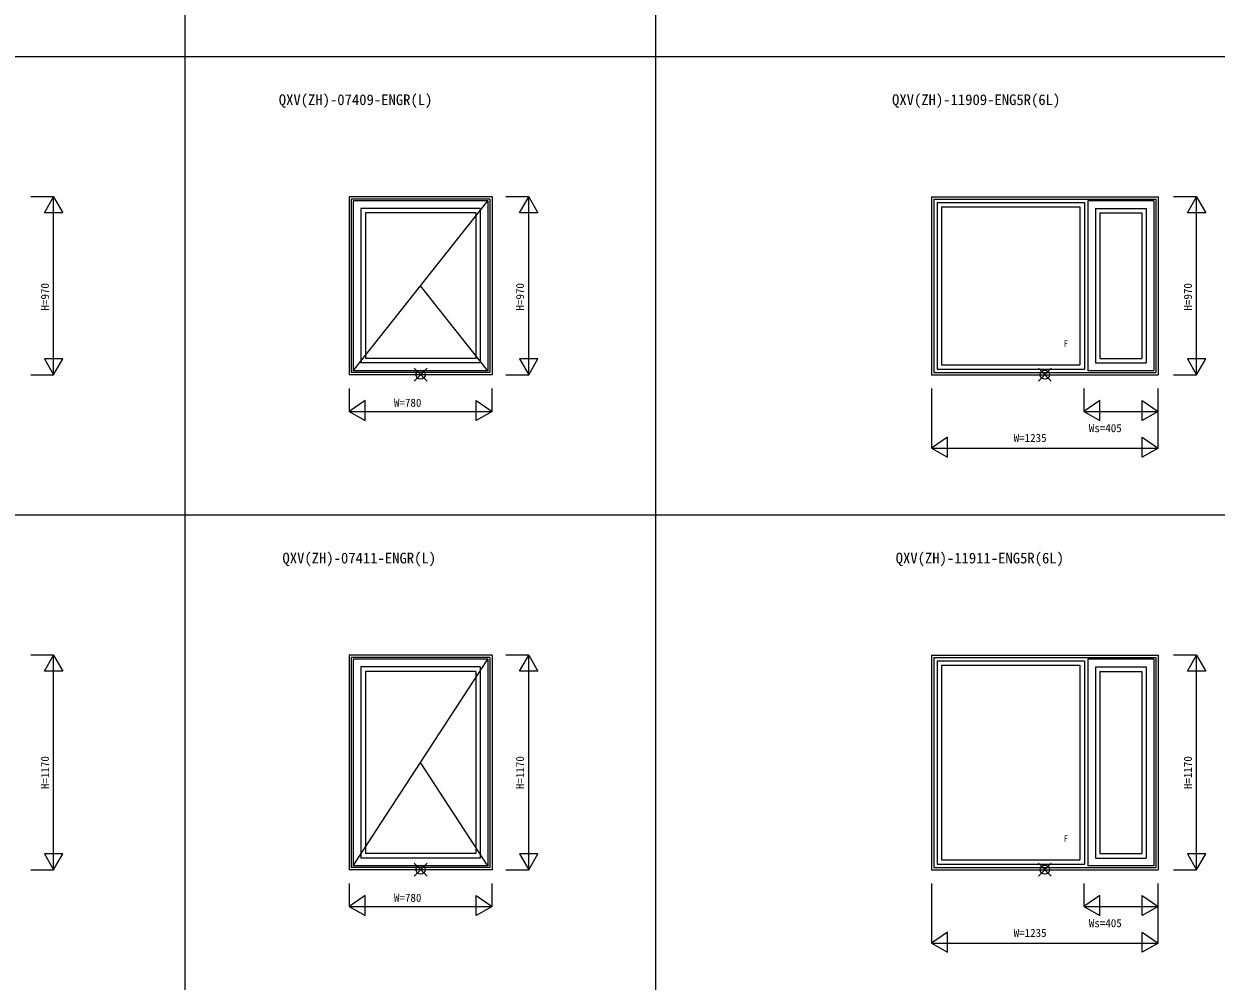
# Model space of a CAD drawing. Units: millimetres, scale not verified. Extents: x -13750 to 13750, y -10000 to 10000.
# Drawn here: x -6431 to 73, y -443 to 4779 of the extents above; entities that cross this region are included whole.
import ezdxf
from ezdxf.enums import TextEntityAlignment as Align

# ---------------------------------------------------------------- set-up
doc = ezdxf.new("R2010")
doc.units = ezdxf.units.MM
doc.header["$LTSCALE"] = 50
for name, color, linetype in [('0-0_0', 7, 'Continuous'), ('0-1_YKK_A1', 4, 'Continuous'), ('0-4_YKK_F1', 7, 'Continuous'), ('0-6_YKK_N1', 2, 'Continuous')]:
    doc.layers.add(name, color=color, linetype=linetype)
doc.layers.add('0-5_YKK_IN', color=1, linetype='Continuous', lineweight=18)
doc.styles.add('ＭＳ ゴシック', font='')
doc.styles.get('ＭＳ ゴシック').set_extended_font_data('MS Gothic')

msp = doc.modelspace()

# ---------------------------------------------------------------- linework, layer by layer
at = {"layer": '0-1_YKK_A1'}
for p, q in [((-4656.9, 3835), (-4656.9, 2865)), ((-3876.9, 3835), (-4656.9, 3835)), ((-4644.9, 3823), (-4644.9, 2877)), ((-3888.9, 3823), (-4644.9, 3823)), ((-4633.9, 2887), (-3899.9, 3813)), ((-4633.9, 3813), (-4633.9, 2887)), ((-3899.9, 3813), (-4633.9, 3813)), ((-3899.9, 3813), (-3899.9, 2887)), ((-3888.9, 3823), (-3888.9, 2877)), ((-3876.9, 3835), (-3876.9, 2865)), ((-1478.87, 3835), (-1478.87, 2865)), ((-1478.87, 3835), (-243.87, 3835)), ((-1466.87, 3823), (-1466.87, 2877.03)), ((-1466.87, 3823), (-255.87, 3823)), ((-1448.87, 3805), (-1448.87, 2895)), ((-1448.87, 3805), (-645.87, 3805)), ((-1424.87, 3781), (-1424.87, 2919)), ((-1424.87, 3781), (-669.87, 3781)), ((-669.87, 3781), (-669.87, 2919)), ((-645.87, 3805), (-645.87, 2895)), ((-626.87, 3813), (-626.87, 2887)), ((-266.87, 3813), (-626.87, 3813)), ((-266.87, 3813), (-266.87, 2887)), ((-255.87, 3823), (-255.87, 2877.03)), ((-243.87, 3835), (-243.87, 2865)), ((-4591.9, 3771), (-4591.9, 2929)), ((-3941.9, 3771), (-4591.9, 3771)), ((-4567.9, 3747), (-4567.9, 2953)), ((-3965.9, 3747), (-4567.9, 3747)), ((-3965.9, 3747), (-3965.9, 2953)), ((-3941.9, 3771), (-3941.9, 2929)), ((-584.87, 3771), (-584.87, 2929)), ((-584.87, 3771), (-308.87, 3771)), ((-560.87, 3747), (-560.87, 2953)), ((-560.87, 3747), (-332.87, 3747)), ((-332.87, 3747), (-332.87, 2953)), ((-308.87, 3771), (-308.87, 2929)), ((-3899.9, 2887), (-4266.9, 3350)), ((-3941.9, 2929), (-4591.9, 2929)), ((-3965.9, 2953), (-4567.9, 2953)), ((-584.87, 2929), (-308.87, 2929)), ((-560.87, 2953), (-332.87, 2953)), ((-3876.9, 2865), (-4656.9, 2865)), ((-3888.9, 2877), (-4644.9, 2877)), ((-3899.9, 2887), (-4633.9, 2887)), ((-1478.87, 2865), (-243.87, 2865)), ((-1466.87, 2877.03), (-255.87, 2877.03)), ((-1448.87, 2895), (-645.87, 2895)), ((-1424.87, 2919), (-669.87, 2919)), ((-266.87, 2887), (-626.87, 2887)), ((-4656.9, 1335), (-4656.9, 165)), ((-3876.9, 1335), (-4656.9, 1335)), ((-4644.9, 1323), (-4644.9, 177)), ((-3888.9, 1323), (-4644.9, 1323)), ((-4633.9, 187), (-3899.9, 1313)), ((-4633.9, 1313), (-4633.9, 187)), ((-3899.9, 1313), (-4633.9, 1313)), ((-3899.9, 1313), (-3899.9, 187)), ((-3888.9, 1323), (-3888.9, 177)), ((-3876.9, 1335), (-3876.9, 165)), ((-1478.87, 1335), (-1478.87, 165)), ((-1478.87, 1335), (-243.87, 1335)), ((-1466.87, 1323), (-1466.87, 177.03)), ((-1466.87, 1323), (-255.87, 1323)), ((-1448.87, 1305), (-1448.87, 195)), ((-1448.87, 1305), (-645.87, 1305)), ((-645.87, 1305), (-645.87, 195)), ((-626.87, 1313), (-626.87, 187)), ((-266.87, 1313), (-626.87, 1313)), ((-266.87, 1313), (-266.87, 187)), ((-255.87, 1323), (-255.87, 177.03)), ((-243.87, 1335), (-243.87, 165)), ((-4591.9, 1271), (-4591.9, 229)), ((-3941.9, 1271), (-4591.9, 1271)), ((-4567.9, 1247), (-4567.9, 253)), ((-3965.9, 1247), (-4567.9, 1247)), ((-3965.9, 1247), (-3965.9, 253)), ((-3941.9, 1271), (-3941.9, 229)), ((-1424.87, 1281), (-1424.87, 219)), ((-1424.87, 1281), (-669.87, 1281)), ((-669.87, 1281), (-669.87, 219)), ((-584.87, 1271), (-584.87, 229)), ((-584.87, 1271), (-308.87, 1271)), ((-560.87, 1247), (-560.87, 253)), ((-560.87, 1247), (-332.87, 1247)), ((-332.87, 1247), (-332.87, 253)), ((-308.87, 1271), (-308.87, 229)), ((-3899.9, 187), (-4266.9, 750)), ((-3941.9, 229), (-4591.9, 229)), ((-3965.9, 253), (-4567.9, 253)), ((-1424.87, 219), (-669.87, 219)), ((-584.87, 229), (-308.87, 229)), ((-560.87, 253), (-332.87, 253)), ((-3876.9, 165), (-4656.9, 165)), ((-3888.9, 177), (-4644.9, 177)), ((-3899.9, 187), (-4633.9, 187)), ((-1478.87, 165), (-243.87, 165)), ((-1466.87, 177.03), (-255.87, 177.03)), ((-1448.87, 195), (-645.87, 195)), ((-266.87, 187), (-626.87, 187))]:
    msp.add_line(p, q, dxfattribs=at)
at = {"layer": '0-4_YKK_F1'}
for p, q in [((-5550.2, -10000), (-5550.2, 9500)), ((-2983.6, -10000), (-2983.6, 9500)), ((-13750, 4600), (13250, 4600)), ((-13750, 2100), (13250, 2100))]:
    msp.add_line(p, q, dxfattribs=at)
at = {"layer": '0-5_YKK_IN'}
for p, q in [((-4302.26, 2829.64), (-4231.54, 2900.36)), ((-4302.26, 2900.36), (-4231.54, 2829.64)), ((-826.01, 2900.36), (-896.72, 2829.64)), ((-826.01, 2829.64), (-896.72, 2900.36)), ((-4302.26, 129.64), (-4231.54, 200.36)), ((-4302.26, 200.36), (-4231.54, 129.64)), ((-826.01, 200.36), (-896.72, 129.64)), ((-826.01, 129.64), (-896.72, 200.36))]:
    msp.add_line(p, q, dxfattribs=at)
for centre in [(-4266.9, 2865), (-861.37, 2865), (-4266.9, 165), (-861.37, 165)]:
    msp.add_circle(centre, 25, dxfattribs=at)
at = {"layer": '0-6_YKK_N1'}
for p, q in [((-6268.5, 3835), (-6393.5, 3835)), ((-6318.5, 3748.4), (-6268.5, 3835)), ((-6268.5, 2865), (-6268.5, 3835)), ((-6268.5, 3835), (-6218.5, 3748.4)), ((-3676.9, 3835), (-3801.9, 3835)), ((-3726.9, 3748.4), (-3676.9, 3835)), ((-3676.9, 2865), (-3676.9, 3835)), ((-3676.9, 3835), (-3626.9, 3748.4)), ((-33.87, 3835), (-158.87, 3835)), ((-83.87, 3748.4), (-33.87, 3835)), ((-33.87, 2865), (-33.87, 3835)), ((-33.87, 3835), (16.13, 3748.4)), ((-6218.5, 3748.4), (-6318.5, 3748.4)), ((-3626.9, 3748.4), (-3726.9, 3748.4)), ((16.13, 3748.4), (-83.87, 3748.4)), ((-6318.5, 2951.6), (-6268.5, 2865)), ((-6218.5, 2951.6), (-6318.5, 2951.6)), ((-6268.5, 2865), (-6218.5, 2951.6)), ((-3726.9, 2951.6), (-3676.9, 2865)), ((-3626.9, 2951.6), (-3726.9, 2951.6)), ((-3676.9, 2865), (-3626.9, 2951.6)), ((-6393.5, 2865), (-6268.5, 2865)), ((-3801.9, 2865), (-3676.9, 2865)), ((-158.87, 2865), (-33.87, 2865)), ((-4656.9, 2790), (-4656.9, 2665)), ((-3876.9, 2665), (-3876.9, 2790)), ((-1478.87, 2790), (-1478.87, 2465)), ((-648.87, 2790), (-648.87, 2665)), ((-243.87, 2465), (-243.87, 2790)), ((-4569.67, 2724.64), (-4656.9, 2665)), ((-4569.67, 2624.64), (-4569.67, 2724.64)), ((-561.64, 2724.64), (-648.87, 2665)), ((-561.64, 2624.64), (-561.64, 2724.64)), ((-331.1, 2724.64), (-243.87, 2665)), ((-331.1, 2624.64), (-331.1, 2724.64)), ((-4656.9, 2665), (-3876.9, 2665)), ((-4656.9, 2665), (-4569.67, 2614.64)), ((-4569.67, 2614.64), (-4569.67, 2624.64)), ((-3876.9, 2665), (-3964.13, 2614.64)), ((-3964.13, 2614.64), (-3964.13, 2624.64)), ((-648.87, 2665), (-243.87, 2665)), ((-331.1, 2524.64), (-243.87, 2465)), ((-331.1, 2424.64), (-331.1, 2524.64)), ((-1478.87, 2465), (-243.87, 2465)), ((-1478.87, 2465), (-1391.64, 2414.64)), ((-1391.64, 2414.64), (-1391.64, 2424.64)), ((-6268.5, 1335), (-6393.5, 1335)), ((-6318.5, 1248.4), (-6268.5, 1335)), ((-6268.5, 165), (-6268.5, 1335)), ((-6268.5, 1335), (-6218.5, 1248.4)), ((-3676.9, 1335), (-3801.9, 1335)), ((-3726.9, 1248.4), (-3676.9, 1335)), ((-3676.9, 165), (-3676.9, 1335)), ((-3676.9, 1335), (-3626.9, 1248.4)), ((-33.87, 1335), (-158.87, 1335)), ((-83.87, 1248.4), (-33.87, 1335)), ((-33.87, 165), (-33.87, 1335)), ((-33.87, 1335), (16.13, 1248.4)), ((-6218.5, 1248.4), (-6318.5, 1248.4)), ((-3626.9, 1248.4), (-3726.9, 1248.4)), ((16.13, 1248.4), (-83.87, 1248.4)), ((-6318.5, 251.6), (-6268.5, 165)), ((-6218.5, 251.6), (-6318.5, 251.6)), ((-6268.5, 165), (-6218.5, 251.6)), ((-3726.9, 251.6), (-3676.9, 165)), ((-3626.9, 251.6), (-3726.9, 251.6)), ((-3676.9, 165), (-3626.9, 251.6)), ((-6393.5, 165), (-6268.5, 165)), ((-3801.9, 165), (-3676.9, 165)), ((-158.87, 165), (-33.87, 165)), ((-4656.9, 90), (-4656.9, -35)), ((-3876.9, -35), (-3876.9, 90)), ((-1478.87, 90), (-1478.87, -235)), ((-648.87, 90), (-648.87, -35)), ((-243.87, -235), (-243.87, 90)), ((-4569.67, 24.64), (-4656.9, -35)), ((-4569.67, -75.36), (-4569.67, 24.64)), ((-561.64, 24.64), (-648.87, -35)), ((-561.64, -75.36), (-561.64, 24.64)), ((-331.1, 24.64), (-243.87, -35)), ((-331.1, -75.36), (-331.1, 24.64)), ((-4656.9, -35), (-3876.9, -35)), ((-4656.9, -35), (-4569.67, -85.36)), ((-3876.9, -35), (-3964.13, -85.36)), ((-648.87, -35), (-243.87, -35)), ((-4569.67, -85.36), (-4569.67, -75.36)), ((-3964.13, -85.36), (-3964.13, -75.36)), ((-331.1, -175.36), (-243.87, -235)), ((-331.1, -275.36), (-331.1, -175.36)), ((-1478.87, -235), (-243.87, -235)), ((-1478.87, -235), (-1391.64, -285.36)), ((-1391.64, -285.36), (-1391.64, -275.36))]:
    msp.add_line(p, q, dxfattribs=at)
for points in [[(-33.87, 2865), (16.13, 2951.6), (-83.87, 2951.6)], [(-33.87, 165), (16.13, 251.6), (-83.87, 251.6)]]:
    msp.add_lwpolyline(points, close=True, dxfattribs=at)
for points in [[(-3964.13, 2624.64), (-3964.13, 2724.64), (-3876.9, 2665)], [(-648.87, 2665), (-561.64, 2614.64), (-561.64, 2624.64)], [(-243.87, 2665), (-331.1, 2614.64), (-331.1, 2624.64)], [(-1391.64, 2424.64), (-1391.64, 2524.64), (-1478.87, 2465)], [(-243.87, 2465), (-331.1, 2414.64), (-331.1, 2424.64)], [(-3964.13, -75.36), (-3964.13, 24.64), (-3876.9, -35)], [(-648.87, -35), (-561.64, -85.36), (-561.64, -75.36)], [(-243.87, -35), (-331.1, -85.36), (-331.1, -75.36)], [(-1391.64, -275.36), (-1391.64, -175.36), (-1478.87, -235)], [(-243.87, -235), (-331.1, -285.36), (-331.1, -275.36)]]:
    msp.add_lwpolyline(points, dxfattribs=at)

# ---------------------------------------------------------------- texts
at = {"layer": '0-0_0', "style": 'ＭＳ ゴシック'}
for s, p in [('QXV(ZH)-07409-ENGR(L)', (-5040.23, 4318)), ('QXV(ZH)-11909-ENG5R(6L)', (-1694.83, 4318)), ('QXV(ZH)-07411-ENGR(L)', (-5020.23, 1818)), ('QXV(ZH)-11911-ENG5R(6L)', (-1674.83, 1818))]:
    msp.add_text(s, height=58.65, dxfattribs=at).set_placement(p, align=Align.BOTTOM_LEFT)
at = {"layer": '0-1_YKK_A1', "style": 'ＭＳ ゴシック'}
for p in [(-758.89, 3005), (-758.89, 305)]:
    msp.add_text('F', height=36.66, dxfattribs=at).set_placement(p, align=Align.BOTTOM_LEFT)
at = {"layer": '0-6_YKK_N1', "style": 'ＭＳ ゴシック'}
for s, p in [('H=970', (-6280.5, 3215)), ('H=970', (-3688.9, 3215)), ('H=970', (-45.87, 3215)), ('H=1170', (-6280.5, 605)), ('H=1170', (-3688.9, 605)), ('H=1170', (-45.87, 605))]:
    msp.add_text(s, height=43.99, rotation=90, dxfattribs=at).set_placement(p, align=Align.BOTTOM_LEFT)
for s, p in [('W=780', (-4411.9, 2677)), ('W=1235', (-1031.37, 2485.22)), ('Ws=405', (-621.37, 2538.41)), ('W=780', (-4411.9, -23)), ('Ws=405', (-621.37, -161.59)), ('W=1235', (-1031.37, -214.78))]:
    msp.add_text(s, height=43.99, dxfattribs=at).set_placement(p, align=Align.BOTTOM_LEFT)

doc.saveas('drawing.dxf')
